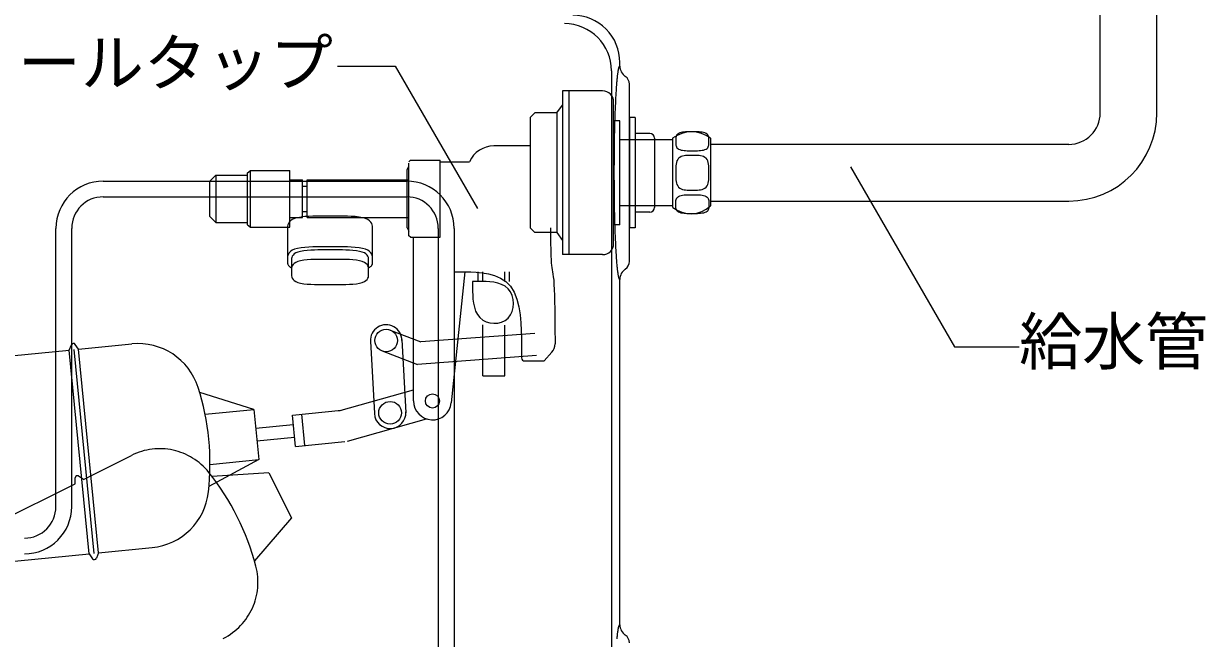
# Model space of a CAD drawing. Units: millimetres, scale not verified. Extents: x -1916 to 1917, y -1364 to 1364.
# Drawn here: x 886.4 to 1261.5, y -835.2 to -640.1 of the extents above; entities that cross this region are included whole.
import ezdxf
from ezdxf.enums import TextEntityAlignment as Align

# ---------------------------------------------------------------- set-up
doc = ezdxf.new("R2010")
doc.units = ezdxf.units.MM
doc.header["$LTSCALE"] = 10
doc.linetypes.add('USER7', pattern=[25, 6, -5, 2, -5, 2, -5])
for name, color, linetype, lineweight in [('0-6_A-7', 7, 'Continuous', 18), ('0-9_A-B', 7, 'Continuous', 18), ('1-5_F-1', 4, 'Continuous', 5), ('1-6_F-6', 7, 'Continuous', 18)]:
    doc.layers.add(name, color=color, linetype=linetype, lineweight=lineweight)
doc.styles.add('ＭＳ ゴシック', font='')
doc.styles.get('ＭＳ ゴシック').set_extended_font_data('MS Gothic')

msp = doc.modelspace()

# ---------------------------------------------------------------- linework, layer by layer
at = {"layer": '0-6_A-7', "lineweight": 9}
for p, q in [((1148.87, -685.5), (1181.89, -742.69)), ((1181.89, -742.69), (1202.41, -742.69))]:
    msp.add_line(p, q, dxfattribs=at)
at = {"layer": '0-9_A-B'}
for p, q in [((1075.7, -653.54), (1075.7, -652.39)), ((1073.06, -655.04), (1073.06, -964.78)), ((1078.7, -715.54), (1078.7, -659.28)), ((911.7, -690.06), (1008.06, -690.06)), ((911.7, -695.06), (1008.06, -695.06)), ((896.7, -793.41), (896.7, -705.06)), ((901.7, -793.41), (901.7, -705.06)), ((1018.06, -705.06), (1018.06, -914.76)), ((1023.06, -705.06), (1023.06, -914.76)), ((1075.7, -830.91), (1075.7, -721.28))]:
    msp.add_line(p, q, dxfattribs=at)
for points in [[(1073.95, -692.01), (1073.94, -690.48), (1073.93, -688.95), (1073.93, -687.41), (1073.93, -685.87), (1073.94, -684.33), (1073.95, -682.81), (1073.96, -681.31), (1073.98, -679.82), (1073.99, -678.37), (1074.02, -676.95), (1074.04, -675.57), (1074.07, -674.24), (1074.1, -672.95), (1074.13, -671.71), (1074.16, -670.52), (1074.2, -669.38), (1074.24, -668.29), (1074.28, -667.24), (1074.32, -666.25), (1074.36, -665.31), (1074.4, -664.42), (1074.45, -663.58), (1074.49, -662.79), (1074.53, -662.05), (1074.57, -661.36), (1074.62, -660.73), (1074.65, -660.15), (1074.69, -659.62), (1074.73, -659.13), (1074.76, -658.69), (1074.8, -658.29), (1074.83, -657.92), (1074.86, -657.58), (1074.89, -657.27), (1074.92, -656.98), (1074.95, -656.71), (1074.98, -656.45), (1075.01, -656.22), (1075.04, -655.99)], [(1075.04, -655.99), (1075.07, -655.79), (1075.1, -655.59), (1075.12, -655.42), (1075.15, -655.25), (1075.17, -655.1), (1075.19, -654.97), (1075.22, -654.84), (1075.24, -654.73), (1075.26, -654.62), (1075.28, -654.53), (1075.3, -654.44), (1075.32, -654.35), (1075.34, -654.27), (1075.35, -654.2), (1075.37, -654.13), (1075.39, -654.07), (1075.41, -654.01), (1075.43, -653.95), (1075.44, -653.9), (1075.46, -653.85), (1075.48, -653.81), (1075.49, -653.77), (1075.51, -653.74), (1075.53, -653.7), (1075.54, -653.68), (1075.56, -653.65), (1075.57, -653.63), (1075.59, -653.61), (1075.6, -653.6), (1075.61, -653.58), (1075.62, -653.57), (1075.63, -653.56), (1075.64, -653.56), (1075.65, -653.55), (1075.66, -653.55), (1075.66, -653.54), (1075.67, -653.54), (1075.68, -653.54), (1075.68, -653.54)], [(1075.68, -653.54), (1075.69, -653.54), (1075.69, -653.54), (1075.69, -653.54), (1075.7, -653.54), (1075.7, -653.54)], [(1075.2, -719.85), (1075.17, -719.72), (1075.15, -719.57), (1075.12, -719.4), (1075.1, -719.23), (1075.07, -719.03), (1075.04, -718.83), (1075.01, -718.6), (1074.98, -718.36), (1074.95, -718.11), (1074.92, -717.84), (1074.89, -717.55), (1074.86, -717.24), (1074.83, -716.9), (1074.8, -716.53), (1074.76, -716.13), (1074.73, -715.69), (1074.69, -715.2), (1074.66, -714.67), (1074.62, -714.09), (1074.57, -713.46), (1074.53, -712.77), (1074.49, -712.03), (1074.45, -711.24), (1074.4, -710.4), (1074.36, -709.51), (1074.32, -708.57), (1074.28, -707.58), (1074.24, -706.53), (1074.2, -705.44), (1074.16, -704.3), (1074.13, -703.11), (1074.1, -701.87), (1074.07, -700.58), (1074.04, -699.25), (1074.02, -697.87), (1074, -696.45), (1073.98, -694.99), (1073.96, -693.51), (1073.95, -692.01)], [(1075.7, -721.28), (1075.7, -721.28), (1075.7, -721.28), (1075.69, -721.28), (1075.69, -721.28), (1075.69, -721.28), (1075.68, -721.28), (1075.68, -721.28), (1075.67, -721.28), (1075.66, -721.28), (1075.66, -721.27), (1075.65, -721.27), (1075.64, -721.26), (1075.63, -721.26), (1075.62, -721.25), (1075.61, -721.24), (1075.6, -721.22), (1075.59, -721.21), (1075.57, -721.19), (1075.56, -721.17), (1075.54, -721.14), (1075.53, -721.11), (1075.51, -721.08), (1075.49, -721.05), (1075.48, -721.01), (1075.46, -720.97), (1075.44, -720.92), (1075.43, -720.87), (1075.41, -720.81), (1075.39, -720.75), (1075.37, -720.69), (1075.35, -720.62), (1075.34, -720.54), (1075.32, -720.47), (1075.3, -720.38), (1075.28, -720.29), (1075.26, -720.2), (1075.24, -720.09), (1075.22, -719.98), (1075.2, -719.85)], [(1074.99, -833.64), (1075.02, -833.41), (1075.05, -833.2), (1075.08, -833), (1075.11, -832.82), (1075.13, -832.66), (1075.16, -832.51), (1075.18, -832.37), (1075.2, -832.24), (1075.23, -832.13), (1075.25, -832.02), (1075.27, -831.92), (1075.29, -831.83), (1075.31, -831.74), (1075.33, -831.66), (1075.35, -831.59), (1075.37, -831.51), (1075.39, -831.45), (1075.41, -831.39), (1075.42, -831.33), (1075.44, -831.28), (1075.46, -831.23), (1075.48, -831.19), (1075.5, -831.15), (1075.51, -831.11), (1075.53, -831.08), (1075.55, -831.06), (1075.56, -831.03), (1075.58, -831.01), (1075.59, -830.99), (1075.6, -830.97), (1075.61, -830.96), (1075.62, -830.95), (1075.63, -830.94), (1075.64, -830.93), (1075.65, -830.93), (1075.66, -830.92), (1075.67, -830.92), (1075.67, -830.92), (1075.68, -830.91)], [(1075.68, -830.91), (1075.68, -830.91), (1075.69, -830.91), (1075.69, -830.91), (1075.7, -830.91), (1075.7, -830.91)], [(1074.8, -835.38), (1074.83, -835.04), (1074.86, -834.72), (1074.9, -834.42), (1074.93, -834.14), (1074.96, -833.88), (1074.99, -833.64)]]:
    msp.add_lwpolyline(points, dxfattribs=at)
for centre, radius, start, end in [((1060.73, -652.38), 14.97, 359.968, 90.032), ((1058.05, -655.07), 15.01, 0.116, 89.884), ((1079.7, -653.54), 4, 180.015, 235.163), ((1075.71, -659.28), 3, 359.992, 55.147), ((911.7, -705.06), 15, 90, 180), ((1008.06, -705.06), 15, 0, 90), ((911.7, -705.06), 10, 90, 180), ((1008.06, -705.06), 10, 0, 90), ((1075.71, -715.54), 3, 304.853, 0.009), ((1079.7, -721.28), 4, 124.837, 179.985), ((886.7, -793.41), 10, 270, 0), ((886.7, -793.41), 15, 270, 0), ((1079.7, -830.91), 4, 179.987, 235.171), ((1075.71, -836.65), 3, 359.984, 55.156)]:
    msp.add_arc(centre, radius, start, end, dxfattribs=at)
at = {"layer": '1-5_F-1', "color": 7, "lineweight": 9}
for p, q in [((1228.16, -668.41), (1228.16, -450.08)), ((1246.16, -668.41), (1246.16, -450.08)), ((1218.16, -678.41), (1104.45, -678.41)), ((1104.45, -696.41), (1218.16, -696.41))]:
    msp.add_line(p, q, dxfattribs=at)
at = {"layer": '1-5_F-1'}
for p, q in [((1070.2, -661.41), (1057.45, -661.41)), ((1057.45, -661.41), (1057.45, -713.41)), ((1059.45, -661.41), (1059.45, -713.41)), ((1055.65, -668.41), (1057.45, -665.91)), ((1073.7, -709.91), (1073.7, -664.91)), ((1047.2, -669.91), (1048.7, -668.41)), ((1047.2, -669.91), (1047.2, -704.91)), ((1055.65, -668.41), (1048.7, -668.41)), ((1075.7, -670.91), (1073.7, -670.91)), ((1075.7, -703.91), (1075.7, -670.91)), ((1078.7, -669.91), (1078.7, -704.91)), ((1080.5, -669.91), (1078.7, -669.91)), ((1080.5, -669.91), (1080.5, -704.91)), ((1085.2, -674.91), (1080.5, -674.91)), ((1047.2, -678.91), (1035.7, -678.91)), ((1086.45, -676.91), (1075.7, -676.91)), ((1086.7, -676.41), (1086.7, -698.41)), ((1092.45, -676.91), (1086.7, -676.91)), ((1092.45, -676.41), (1092.45, -698.41)), ((1104.45, -676.41), (1104.45, -697.91)), ((1008.2, -686.41), (1008.7, -685.41)), ((1008.2, -704.91), (1008.2, -686.41)), ((1009.2, -683.41), (1008.7, -683.91)), ((1008.7, -707.41), (1008.7, -684.41)), ((1009.2, -683.41), (1018.7, -683.41)), ((1018.7, -707.91), (1018.7, -683.41)), ((1018.7, -683.91), (1027.96, -683.91)), ((947.45, -688.16), (945.45, -690.16)), ((945.45, -690.16), (945.45, -701.16)), ((947.45, -688.16), (957.45, -688.16)), ((957.45, -687.41), (958.45, -686.66)), ((957.45, -703.91), (957.45, -687.41)), ((958.45, -686.66), (970.95, -686.66)), ((958.45, -704.66), (958.45, -686.66)), ((970.95, -704.66), (970.95, -686.66)), ((970.95, -689.66), (974.95, -689.66)), ((974.95, -701.66), (974.95, -689.66)), ((976.45, -689.66), (1008.7, -689.66)), ((976.45, -701.66), (976.45, -689.66)), ((974.95, -691.66), (976.45, -691.66)), ((945.45, -701.16), (947.45, -703.16)), ((974.95, -699.66), (976.45, -699.66)), ((1086.45, -697.91), (1075.7, -697.91)), ((1085.2, -699.91), (1080.5, -699.91)), ((1092.45, -697.91), (1086.7, -697.91)), ((957.45, -703.91), (958.45, -704.66)), ((958.45, -704.66), (970.95, -704.66)), ((970.95, -701.66), (974.95, -701.66)), ((976.45, -701.66), (1008.7, -701.66)), ((1008.2, -704.91), (1008.7, -705.91)), ((1048.7, -706.41), (1047.2, -704.91)), ((1075.7, -703.91), (1073.7, -703.91)), ((1080.5, -704.91), (1078.7, -704.91)), ((970.2, -705.91), (970.2, -715.66)), ((1009.2, -707.91), (1008.7, -707.41)), ((1009.2, -707.91), (1018.7, -707.91)), ((1010.2, -759.87), (1010.2, -707.91)), ((1055.65, -706.41), (1048.7, -706.41)), ((971.45, -715.91), (971.45, -718.91)), ((995.95, -718.91), (995.95, -715.91)), ((1070.2, -713.41), (1057.45, -713.41)), ((1026.45, -718.91), (1022.17, -760.48)), ((1030.7, -721.91), (1030.7, -718.91)), ((1032.2, -721.91), (1032.2, -718.91)), ((1039.2, -721.91), (1039.2, -718.91)), ((1040.7, -721.91), (1040.7, -718.91)), ((1002.76, -737.39), (1012.5, -741.14)), ((1048.69, -738.42), (1012.5, -741.14)), ((1032.2, -751.91), (1032.2, -735.72)), ((1039.2, -751.91), (1039.2, -735.85)), ((903.86, -743.43), (902.82, -741.89)), ((903.86, -743.43), (920.79, -741.75)), ((996.51, -740.93), (997.76, -763.9)), ((1006.49, -740.39), (1007.76, -763.62)), ((853.6, -748.4), (900.87, -743.72)), ((902.36, -743.58), (908.76, -808.26)), ((910.25, -808.11), (903.86, -743.43)), ((1000.25, -743.93), (1011.46, -748.24)), ((1049.22, -745.4), (1011.46, -748.24)), ((1051.7, -747.16), (1054.13, -744.41)), ((1045.45, -747.16), (1051.7, -747.16)), ((1032.2, -751.91), (1039.2, -751.91)), ((959.51, -762.55), (942.32, -757.21)), ((986.52, -762.97), (1010.2, -756.35)), ((971.73, -764.35), (987.37, -762.81)), ((972.71, -774.3), (971.73, -764.35)), ((975.7, -774.01), (974.71, -764.06)), ((960.1, -768.52), (972.02, -767.34)), ((989.2, -772.6), (1014.35, -765.58)), ((960.49, -772.5), (972.42, -771.32)), ((972.71, -774.3), (988.35, -772.76)), ((961.08, -778.47), (945.27, -787.07)), ((945.59, -780), (961.08, -778.47)), ((910.25, -808.11), (927.19, -806.44)), ((860, -813.08), (907.27, -808.41)), ((907.27, -808.41), (908.31, -809.95)), ((910.25, -808.11), (909.53, -809.83))]:
    msp.add_line(p, q, dxfattribs=at)
at = {"layer": '1-5_F-1', "linetype": 'USER7'}
for p, q in [((905.43, -784.78), (920.64, -777.15)), ((905.43, -784.78), (903.9, -783.72)), ((964.23, -782.69), (946.27, -783.87)), ((964.23, -782.69), (971.41, -796.99)), ((860.29, -807.43), (902.75, -786.13)), ((902.75, -786.13), (902.8, -784.27)), ((971.41, -796.99), (959.73, -810.68))]:
    msp.add_line(p, q, dxfattribs=at)
at = {"layer": '1-5_F-1'}
for points in [[(1055.65, -668.41), (1055.65, -706.41), (1057.45, -708.91)], [(1103.95, -677.41), (1103.95, -676.91), (1103.95, -676.7), (1103.94, -676.46), (1103.91, -676.19), (1103.85, -675.91), (1103.74, -675.63), (1103.59, -675.36), (1103.37, -675.12), (1103.08, -674.91), (1102.71, -674.74), (1102.29, -674.62), (1101.82, -674.53), (1101.33, -674.47), (1100.84, -674.44), (1100.37, -674.42), (1099.95, -674.41), (1098.7, -674.41), (1097.83, -674.41), (1097.46, -674.41), (1097.04, -674.42), (1096.57, -674.44), (1096.08, -674.47), (1095.59, -674.53), (1095.12, -674.62), (1094.7, -674.74), (1094.33, -674.91), (1094.04, -675.12), (1093.82, -675.36), (1093.67, -675.63), (1093.56, -675.91), (1093.5, -676.19), (1093.47, -676.46), (1093.46, -676.7), (1093.45, -677.41), (1093.45, -677.91), (1093.46, -678.12), (1093.47, -678.36), (1093.5, -678.63), (1093.56, -678.91)], [(1093.56, -678.91), (1093.67, -679.19), (1093.82, -679.46), (1094.04, -679.7), (1094.33, -679.91), (1094.7, -680.07), (1095.12, -680.2), (1095.59, -680.29), (1096.08, -680.35), (1096.57, -680.38), (1097.04, -680.4), (1097.46, -680.41), (1098.7, -680.41), (1099.58, -680.41), (1099.95, -680.41), (1100.37, -680.4), (1100.84, -680.38), (1101.33, -680.35), (1101.82, -680.29), (1102.29, -680.2), (1102.71, -680.07), (1103.08, -679.91), (1103.37, -679.7), (1103.59, -679.46), (1103.74, -679.19), (1103.85, -678.91), (1103.91, -678.63), (1103.94, -678.36), (1103.95, -678.12), (1103.95, -677.41)], [(1103.95, -687.41), (1103.95, -686.49), (1103.95, -686.11), (1103.94, -685.66), (1103.91, -685.17), (1103.85, -684.66), (1103.74, -684.15), (1103.59, -683.66), (1103.37, -683.21), (1103.08, -682.83), (1102.71, -682.52), (1102.29, -682.3), (1101.82, -682.13), (1101.33, -682.02), (1100.84, -681.96), (1100.37, -681.92), (1099.95, -681.91), (1098.7, -681.91), (1097.83, -681.91), (1097.46, -681.91), (1097.04, -681.92), (1096.57, -681.96), (1096.08, -682.02), (1095.59, -682.13), (1095.12, -682.3), (1094.7, -682.52), (1094.33, -682.83), (1094.04, -683.21), (1093.82, -683.66), (1093.67, -684.15), (1093.56, -684.66), (1093.5, -685.17), (1093.47, -685.66), (1093.46, -686.11), (1093.45, -687.41), (1093.45, -688.33), (1093.46, -688.71), (1093.47, -689.16), (1093.5, -689.65), (1093.56, -690.16)], [(947.45, -688.16), (947.45, -703.16), (957.45, -703.16)], [(1093.56, -690.16), (1093.67, -690.67), (1093.82, -691.16), (1094.04, -691.61), (1094.33, -691.99), (1094.7, -692.3), (1095.12, -692.52), (1095.59, -692.69), (1096.08, -692.8), (1096.57, -692.86), (1097.04, -692.9), (1097.46, -692.91), (1098.7, -692.91), (1099.58, -692.91), (1099.95, -692.91), (1100.37, -692.9), (1100.84, -692.86), (1101.33, -692.8), (1101.82, -692.69), (1102.29, -692.52), (1102.71, -692.3), (1103.08, -691.99), (1103.37, -691.61), (1103.59, -691.16), (1103.74, -690.67), (1103.85, -690.16), (1103.91, -689.65), (1103.94, -689.16), (1103.95, -688.71), (1103.95, -687.41)], [(1103.95, -697.41), (1103.95, -697.91), (1103.95, -698.12), (1103.94, -698.36), (1103.91, -698.63), (1103.85, -698.91), (1103.74, -699.19), (1103.59, -699.46), (1103.37, -699.7), (1103.08, -699.91), (1102.71, -700.07), (1102.29, -700.2), (1101.82, -700.29), (1101.33, -700.35), (1100.84, -700.38), (1100.37, -700.4), (1099.95, -700.41), (1098.7, -700.41), (1097.83, -700.41), (1097.46, -700.41), (1097.04, -700.4), (1096.57, -700.38), (1096.08, -700.35), (1095.59, -700.29), (1095.12, -700.2), (1094.7, -700.07), (1094.33, -699.91), (1094.04, -699.7), (1093.82, -699.46), (1093.67, -699.19), (1093.56, -698.91), (1093.5, -698.63), (1093.47, -698.36), (1093.46, -698.12), (1093.45, -697.41), (1093.45, -696.91), (1093.46, -696.7), (1093.47, -696.46), (1093.5, -696.19), (1093.56, -695.91)], [(1093.56, -695.91), (1093.67, -695.63), (1093.82, -695.36), (1094.04, -695.12), (1094.33, -694.91), (1094.7, -694.74), (1095.12, -694.62), (1095.59, -694.53), (1096.08, -694.47), (1096.57, -694.44), (1097.04, -694.42), (1097.46, -694.41), (1098.7, -694.41), (1099.58, -694.41), (1099.95, -694.41), (1100.37, -694.42), (1100.84, -694.44), (1101.33, -694.47), (1101.82, -694.53), (1102.29, -694.62), (1102.71, -694.74), (1103.08, -694.91), (1103.37, -695.12), (1103.59, -695.36), (1103.74, -695.63), (1103.85, -695.91), (1103.91, -696.19), (1103.94, -696.46), (1103.95, -696.7), (1103.95, -697.41)], [(997.2, -705.91), (997.2, -705.12), (997.2, -704.79), (997.17, -704.4), (997.09, -703.98), (996.92, -703.53), (996.66, -703.09), (996.26, -702.67), (995.7, -702.28), (994.95, -701.95), (994.01, -701.69), (992.92, -701.49), (991.71, -701.35), (990.45, -701.26), (989.2, -701.2), (987.99, -701.17), (986.9, -701.16), (983.7, -701.16), (981.45, -701.16), (980.51, -701.16), (979.42, -701.17), (978.21, -701.2), (976.95, -701.26), (975.7, -701.35), (974.49, -701.49), (973.4, -701.69), (972.45, -701.95), (971.71, -702.28), (971.15, -702.67), (970.75, -703.09), (970.49, -703.53), (970.32, -703.98), (970.24, -704.4), (970.21, -704.79), (970.2, -705.91)], [(1053.7, -704.91), (1053.7, -707.08), (1053.71, -707.98), (1053.71, -709.04), (1053.72, -710.21), (1053.73, -711.44), (1053.76, -712.68), (1053.79, -713.89), (1053.84, -715), (1053.91, -715.99), (1054, -716.82), (1054.1, -717.53), (1054.22, -718.19), (1054.33, -718.85), (1054.45, -719.59), (1054.57, -720.47), (1054.68, -721.54), (1054.77, -722.88), (1054.86, -724.52), (1054.92, -726.4), (1054.97, -728.43), (1055.01, -730.54), (1055.04, -732.64), (1055.07, -734.64), (1055.08, -736.46), (1055.12, -741.74)], [(995.95, -717.66), (996.16, -717.5), (996.25, -717.43), (996.35, -717.35), (996.46, -717.26), (996.58, -717.16), (996.7, -717.05), (996.81, -716.93), (996.91, -716.81), (997, -716.69), (997.07, -716.57), (997.12, -716.44), (997.15, -716.32), (997.18, -716.2), (997.19, -716.09), (997.2, -715.99), (997.2, -715.91), (997.2, -715.66), (997.2, -705.91)], [(997.2, -714.87), (997.2, -714.54), (997.17, -714.15), (997.09, -713.73), (996.92, -713.28), (996.66, -712.84), (996.26, -712.42), (995.7, -712.03), (994.95, -711.7), (994.01, -711.44), (992.92, -711.24), (991.71, -711.1), (990.45, -711.01), (989.2, -710.95), (987.99, -710.92), (986.9, -710.91), (983.7, -710.91), (981.45, -710.91), (980.51, -710.91), (979.42, -710.92), (978.21, -710.95), (976.95, -711.01), (975.7, -711.1), (974.49, -711.24), (973.4, -711.44), (972.45, -711.7), (971.71, -712.03), (971.15, -712.42), (970.75, -712.84), (970.49, -713.28), (970.32, -713.73), (970.24, -714.15), (970.21, -714.54), (970.2, -715.66), (970.2, -715.83), (970.21, -715.91), (970.21, -715.99), (970.22, -716.09), (970.23, -716.2), (970.26, -716.32)], [(995.95, -715.91), (995.95, -715.24), (995.95, -714.96), (995.92, -714.64), (995.85, -714.28), (995.7, -713.91), (995.46, -713.54), (995.09, -713.18), (994.59, -712.86), (993.91, -712.58), (993.06, -712.36), (992.06, -712.19), (990.97, -712.07), (989.83, -711.99), (988.69, -711.94), (987.6, -711.92), (986.6, -711.91), (983.7, -711.91), (981.66, -711.91), (980.81, -711.91), (979.81, -711.92), (978.72, -711.94), (977.58, -711.99), (976.44, -712.07), (975.35, -712.19), (974.35, -712.36), (973.5, -712.58), (972.82, -712.86), (972.32, -713.18), (971.95, -713.54), (971.71, -713.91), (971.56, -714.28), (971.49, -714.64), (971.46, -714.96), (971.45, -715.91)], [(970.26, -716.32), (970.29, -716.44), (970.34, -716.57), (970.41, -716.69), (970.5, -716.81), (970.6, -716.93), (970.71, -717.05), (970.83, -717.16), (970.95, -717.26), (971.06, -717.35), (971.16, -717.43), (971.45, -717.66)], [(995.95, -718.24), (995.95, -717.96), (995.92, -717.64), (995.85, -717.28), (995.7, -716.91), (995.46, -716.54), (995.09, -716.18), (994.59, -715.86), (993.91, -715.58), (993.06, -715.36), (992.06, -715.19), (990.97, -715.07), (989.83, -714.99), (988.69, -714.94), (987.6, -714.92), (986.6, -714.91), (983.7, -714.91), (981.66, -714.91), (980.81, -714.91), (979.81, -714.92), (978.72, -714.94), (977.58, -714.99), (976.44, -715.07), (975.35, -715.19), (974.35, -715.36), (973.5, -715.58), (972.82, -715.86), (972.32, -716.18), (971.95, -716.54), (971.71, -716.91), (971.56, -717.28), (971.49, -717.64), (971.46, -717.96), (971.45, -718.91)], [(971.45, -718.91), (971.45, -719.58), (971.46, -719.86), (971.49, -720.18), (971.56, -720.54), (971.71, -720.91), (971.95, -721.28), (972.32, -721.64), (972.82, -721.96), (973.5, -722.24), (974.35, -722.46), (975.35, -722.63), (976.44, -722.75), (977.58, -722.83), (978.72, -722.87), (979.81, -722.9), (980.81, -722.91), (983.7, -722.91), (985.75, -722.91), (986.6, -722.91), (987.6, -722.9), (988.69, -722.87), (989.83, -722.83), (990.97, -722.75), (992.06, -722.63), (993.06, -722.46), (993.91, -722.24), (994.59, -721.96), (995.09, -721.64), (995.46, -721.28), (995.7, -720.91), (995.85, -720.54), (995.92, -720.18), (995.95, -719.86), (995.95, -718.91)], [(1023.45, -718.91), (1026.95, -718.91), (1028.42, -718.92), (1030.13, -718.98), (1032, -719.15), (1033.95, -719.48), (1035.91, -720.02), (1037.78, -720.83), (1039.49, -721.95), (1040.95, -723.45), (1042.11, -725.35), (1042.98, -727.57), (1043.6, -730), (1044.02, -732.53), (1044.27, -735.07), (1044.4, -737.5), (1044.45, -739.72), (1044.45, -746.16)], [(907.27, -808.41), (900.87, -743.72), (901.59, -742.01)], [(944.02, -764.08), (959.51, -762.55), (961.08, -778.47)]]:
    msp.add_lwpolyline(points, dxfattribs=at)
msp.add_lwpolyline([(1028.95, -721.91), (1028.95, -724.2), (1028.96, -725.16), (1028.99, -726.28), (1029.07, -727.51), (1029.24, -728.79), (1029.5, -730.08), (1029.9, -731.31), (1030.46, -732.44), (1031.2, -733.41), (1032.15, -734.18), (1033.24, -734.74), (1034.45, -735.08), (1035.7, -735.21), (1036.96, -735.12), (1038.17, -734.81), (1039.26, -734.28), (1040.2, -733.53), (1040.94, -732.57), (1041.47, -731.44), (1041.79, -730.2), (1041.89, -728.9), (1041.79, -727.6), (1041.47, -726.36), (1040.94, -725.22), (1040.2, -724.24), (1039.26, -723.47), (1038.17, -722.89), (1036.96, -722.48), (1035.7, -722.2), (1034.45, -722.03), (1033.24, -721.95), (1032.15, -721.91)], close=True, dxfattribs=at)
for centre, radius in [((1001.5, -740.66), 3.6), ((1016.2, -759.87), 2.25), ((1002.76, -763.62), 3.6)]:
    msp.add_circle(centre, radius, dxfattribs=at)
for centre, radius, start, end in [((1070.2, -664.91), 3.5, 0, 90), ((1085.2, -676.41), 1.5, 0, 90), ((1098.45, -684.41), 10, 53.13, 126.87), ((1035.7, -687.41), 8.5, 90, 155.684), ((1085.2, -698.41), 1.5, 270, 0), ((1098.17, -691.27), 9.14, 231.331, 313.441), ((1070.2, -709.91), 3.5, 270, 0), ((1001.5, -740.66), 5, 0, 183.128), ((902.24, -742.28), 0.7, 34.083, 157.211), ((922.76, -761.66), 20, 17.671, 95.647), ((1051.12, -741.77), 4, 318.652, 0.431), ((1045.45, -746.16), 1, 180, 270), ((865.59, -779.87), 80, 353.622, 17.671), ((1016.2, -759.87), 6, 180, 354.12), ((1002.76, -763.62), 5, 183.128, 3.128), ((925.22, -786.54), 20, 275.647, 353.622), ((908.89, -809.55), 0.7, 214.082, 337.211)]:
    msp.add_arc(centre, radius, start, end, dxfattribs=at)
at = {"layer": '1-5_F-1', "color": 7, "lineweight": 9}
for radius in [10, 28]:
    msp.add_arc((1218.16, -668.41), radius, 270, 0, dxfattribs=at)
at = {"layer": '1-5_F-1', "linetype": 'USER7'}
for centre, radius, start, end in [((929.61, -795.03), 20, 38.671, 116.647), ((903.5, -784.29), 0.7, 55.083, 178.211), ((882.76, -832.52), 80, 14.622, 38.671), ((940.82, -817.37), 20, 296.647, 14.622)]:
    msp.add_arc(centre, radius, start, end, dxfattribs=at)
at = {"layer": '1-6_F-6', "color": 5}
msp.add_lwpolyline([(986.11, -653.59), (1004.39, -653.59), (1030.47, -698.76)], dxfattribs=at)

# ---------------------------------------------------------------- texts
at = {"layer": '0-6_A-7', "style": 'ＭＳ ゴシック'}
msp.add_text('給水管', height=14.66, dxfattribs=at).set_placement((1202.41, -752.69), align=Align.BOTTOM_LEFT)
at = {"layer": '1-6_F-6', "style": 'ＭＳ ゴシック'}
msp.add_text('ボールタップ', height=14.66, dxfattribs=at).set_placement((864.63, -664.17), align=Align.BOTTOM_LEFT)

doc.saveas('drawing.dxf')
